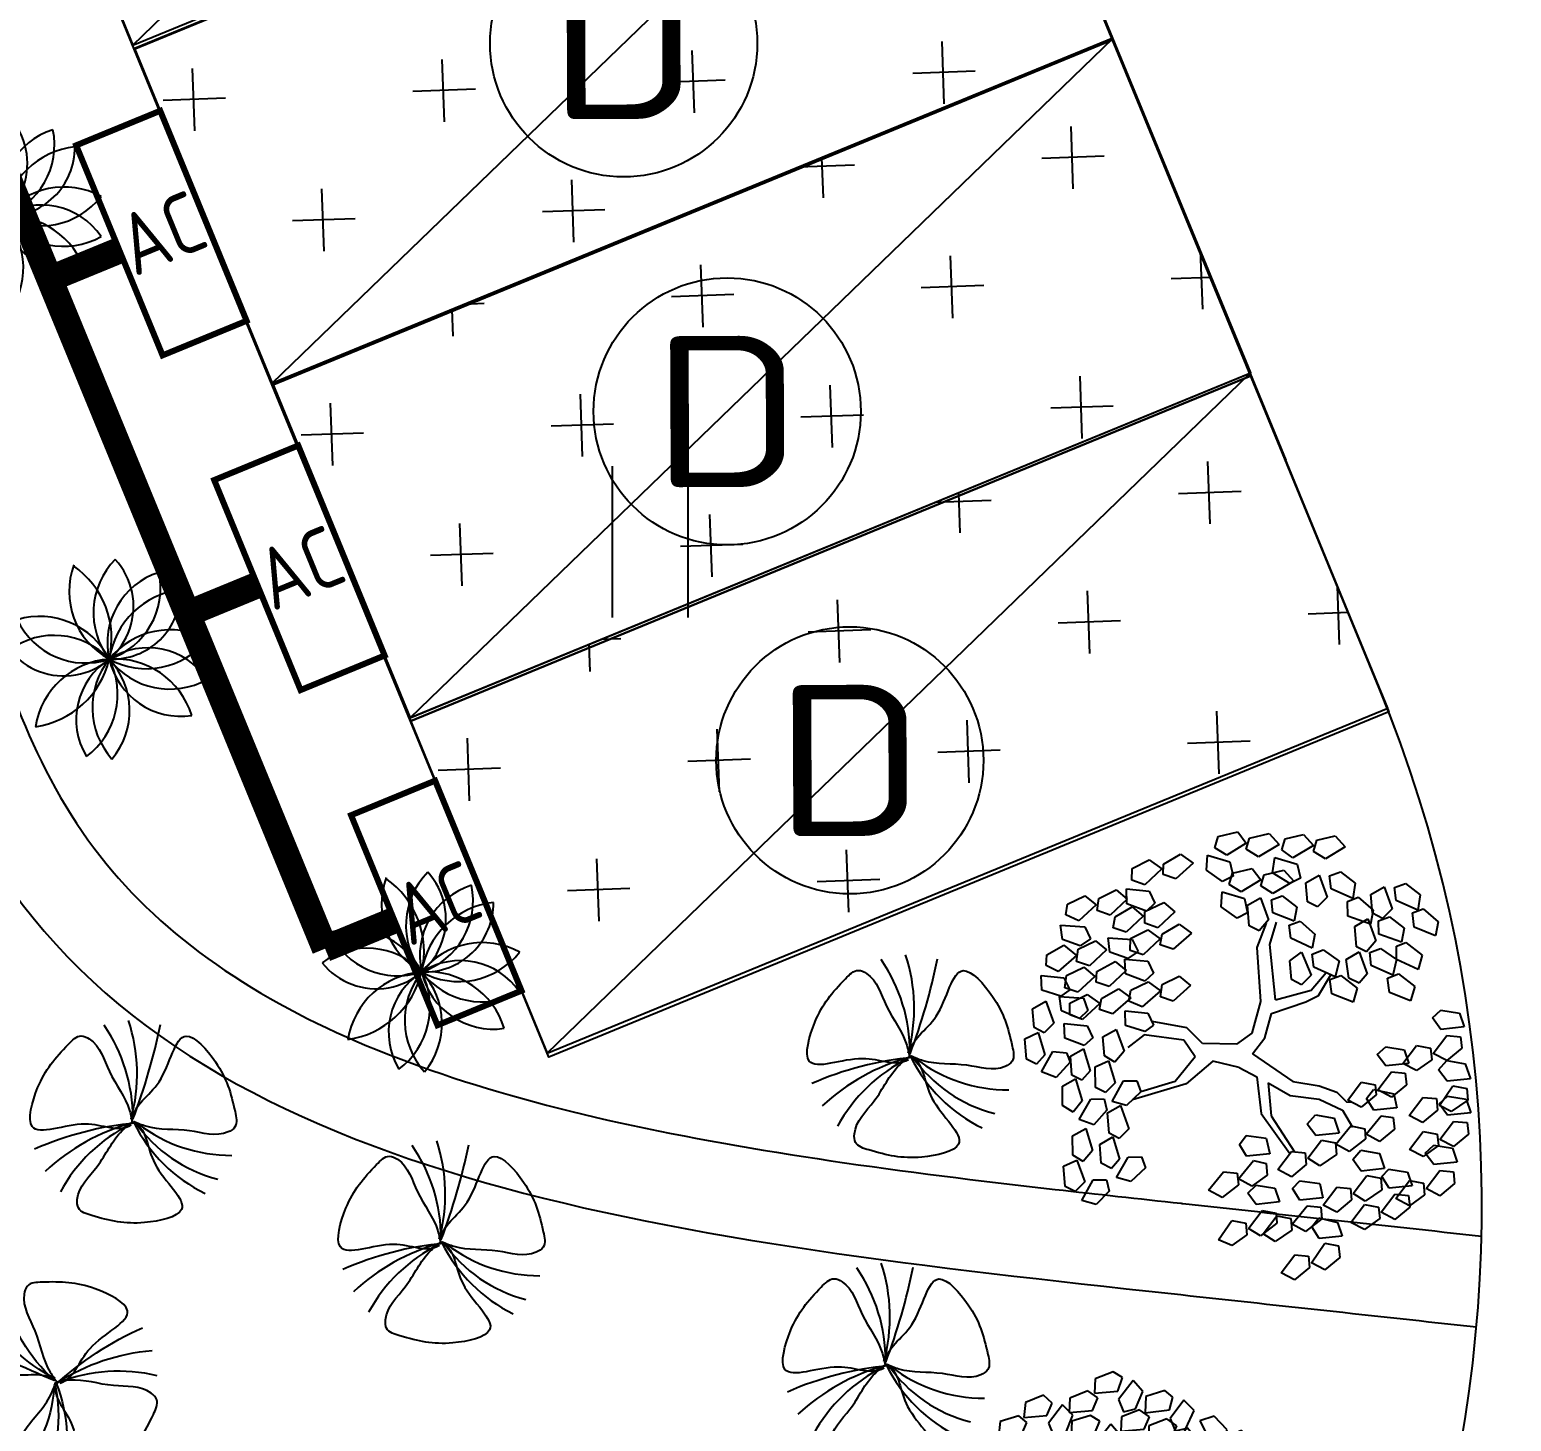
# Model space of a CAD drawing. Extents: x -809667 to 586099, y 3084146 to 3634412.
# Drawn here: x 381312.19 to 381321.98, y 3087196.3 to 3087205.5 of the extents above; entities that cross this region are included whole.
import ezdxf
from ezdxf.enums import TextEntityAlignment as Align

# ---------------------------------------------------------------- set-up
doc = ezdxf.new("R2010")
doc.units = 0
doc.header["$LTSCALE"] = 0.5
doc.header["$PDSIZE"] = 0.2
doc.layers.get('0').update_dxf_attribs({"linetype": 'CONTINUOUS'})
for name, color, linetype in [('EQUIP-箱柜', 3, 'CONTINUOUS'), ('WIRE-动力', 2, 'CONTINUOUS'), ('乔木', 84, 'CONTINUOUS'), ('文字', 7, 'CONTINUOUS'), ('树', 3, 'CONTINUOUS')]:
    doc.layers.add(name, color=color, linetype=linetype)
doc.styles.add('_TEL_ATTDEF', font='GBENOR', dxfattribs={"width": 0.8, "height": 3, "bigfont": 'GBCBIG'})
doc.styles.add('_TEL_DIM', font='SIMPLEX', dxfattribs={"width": 0.8, "height": 3.5, "bigfont": 'HZTXT'})
doc.styles.add('zx', font='GBENOR', dxfattribs={"width": 1.2, "bigfont": 'GBCBIG'})

# ---------------------------------------------------------------- blocks, each defined once
blk = doc.blocks.new('gc121')
at = {"color": 0}
for p, q in [((-0.5, -1), (-0.5, 1)), ((0.5, -1), (0.5, 1))]:
    blk.add_line(p, q, dxfattribs=at)
blk = doc.blocks.new('幌伞枫')
at = {"layer": '乔木', "color": 0}
for p, q in [((-530.7, 995.3), (-449.9, 1054)), ((-449.9, 1054), (-383.9, 1024.6)), ((-9.5, 965.9), (27.2, 1054)), ((27.2, 1054), (100.6, 1061.3)), ((100.6, 1061.3), (85.9, 943.9)), ((-677.5, 936.5), (-604.1, 995.3)), ((-604.1, 995.3), (-530.7, 965.9)), ((-523.3, 936.5), (-530.7, 995.3)), ((-383.9, 1024.6), (-449.9, 929.2)), ((122.6, 965.9), (144.7, 1032)), ((144.7, 1032), (203.4, 1024.6)), ((203.4, 1024.6), (247.4, 936.5)), ((247.4, 936.5), (284.1, 1024.6)), ((284.1, 1024.6), (364.9, 1032)), ((364.9, 1032), (350.2, 914.5)), ((379.5, 936.5), (408.9, 1002.6)), ((408.9, 1002.6), (467.6, 995.3)), ((423.6, 899.8), (460.3, 987.9)), ((460.3, 987.9), (533.7, 995.3)), ((467.6, 995.3), (504.3, 899.8)), ((533.7, 995.3), (519, 877.8)), ((-670.1, 877.8), (-677.5, 936.5)), ((-530.7, 965.9), (-604.1, 870.5)), ((-449.9, 929.2), (-523.3, 936.5)), ((-383.9, 870.5), (-303.1, 936.5)), ((-303.1, 936.5), (-237, 899.8)), ((19.9, 914.5), (-9.5, 965.9)), ((85.9, 943.9), (19.9, 914.5)), ((196, 877.8), (122.6, 965.9)), ((247.4, 936.5), (196, 877.8)), ((284.1, 885.2), (247.4, 936.5)), ((350.2, 914.5), (284.1, 885.2)), ((460.3, 848.5), (379.5, 936.5)), ((555.7, 899.8), (577.7, 965.9)), ((577.7, 965.9), (636.5, 958.6)), ((636.5, 958.6), (680.5, 870.5)), ((-684.8, 826.4), (-567.4, 841.1)), ((-604.1, 870.5), (-670.1, 877.8)), ((-567.4, 841.1), (-530.7, 782.4)), ((-530.7, 819.1), (-457.3, 877.8)), ((-457.3, 877.8), (-391.2, 848.5)), ((-391.2, 848.5), (-457.3, 745.7)), ((-376.5, 819.1), (-383.9, 870.5)), ((-237, 899.8), (-310.4, 804.4)), ((-237, 797.1), (-156.3, 863.1)), ((-156.3, 863.1), (-90.2, 826.4)), ((137.3, 804.4), (166.7, 870.5)), ((166.7, 870.5), (225.4, 863.1)), ((225.4, 863.1), (262.1, 775.1)), ((401.6, 775.1), (423.6, 841.1)), ((453, 848.5), (423.6, 899.8)), ((423.6, 841.1), (482.3, 833.8)), ((519, 877.8), (453, 848.5)), ((504.3, 899.8), (460.3, 848.5)), ((482.3, 833.8), (526.4, 745.7)), ((629.1, 811.8), (555.7, 899.8)), ((680.5, 870.5), (629.1, 811.8)), ((651.1, 775.1), (687.8, 863.1)), ((687.8, 863.1), (761.3, 870.5)), ((761.3, 870.5), (746.6, 753)), ((783.3, 775.1), (805.3, 841.1)), ((805.3, 841.1), (864, 833.8)), ((864, 833.8), (908.1, 745.7)), ((-662.8, 753), (-684.8, 826.4)), ((-567.4, 738.4), (-662.8, 753)), ((-530.7, 782.4), (-567.4, 738.4)), ((-523.3, 760.4), (-530.7, 819.1)), ((-457.3, 745.7), (-523.3, 760.4)), ((-383.9, 738.4), (-310.4, 804.4)), ((-310.4, 804.4), (-376.5, 819.1)), ((-310.4, 804.4), (-237, 767.7)), ((-237, 767.7), (-310.4, 672.3)), ((-229.7, 738.4), (-237, 797.1)), ((-90.2, 826.4), (-156.3, 731)), ((210.7, 716.3), (137.3, 804.4)), ((262.1, 775.1), (210.7, 716.3)), ((475, 687), (401.6, 775.1)), ((570.4, 738.4), (599.8, 804.4)), ((599.8, 804.4), (658.5, 797.1)), ((680.5, 723.7), (651.1, 775.1)), ((658.5, 797.1), (695.2, 709)), ((746.6, 753), (680.5, 723.7)), ((856.7, 687), (783.3, 775.1)), ((-993.1, 642.9), (-927, 679.6)), ((-927, 679.6), (-890.3, 569.5)), ((-809.6, 628.2), (-736.2, 687)), ((-736.2, 687), (-662.8, 657.6)), ((-662.8, 687), (-582, 745.7)), ((-655.4, 628.2), (-662.8, 687)), ((-582, 745.7), (-516, 716.3)), ((-516, 716.3), (-582, 613.6)), ((-545.3, 709), (-427.9, 723.7)), ((-523.3, 635.6), (-545.3, 709)), ((-427.9, 723.7), (-383.9, 665)), ((-376.5, 679.6), (-383.9, 738.4)), ((-310.4, 672.3), (-376.5, 679.6)), ((-156.3, 731), (-229.7, 738.4)), ((108, 650.3), (144.7, 738.4)), ((144.7, 738.4), (218.1, 745.7)), ((218.1, 745.7), (203.4, 628.2)), ((240.1, 650.3), (262.1, 716.3)), ((262.1, 716.3), (320.8, 709)), ((320.8, 709), (364.9, 620.9)), ((526.4, 745.7), (475, 687)), ((643.8, 650.3), (570.4, 738.4)), ((695.2, 709), (643.8, 650.3)), ((798, 613.6), (827.3, 679.6)), ((827.3, 679.6), (886, 672.3)), ((908.1, 745.7), (856.7, 687)), ((-993.1, 547.5), (-993.1, 642.9)), ((-802.3, 569.5), (-809.6, 628.2)), ((-662.8, 657.6), (-736.2, 562.2)), ((-582, 613.6), (-655.4, 628.2)), ((-420.6, 620.9), (-523.3, 635.6)), ((-383.9, 665), (-420.6, 620.9)), ((-391.2, 628.2), (-273.7, 642.9)), ((-369.2, 554.8), (-391.2, 628.2)), ((-273.7, 642.9), (-237, 591.5)), ((137.3, 598.9), (108, 650.3)), ((203.4, 628.2), (137.3, 598.9)), ((313.5, 562.2), (240.1, 650.3)), ((306.1, 540.2), (350.2, 635.6)), ((364.9, 620.9), (313.5, 562.2)), ((350.2, 635.6), (423.6, 635.6)), ((423.6, 635.6), (408.9, 518.1)), ((445.6, 547.5), (467.6, 606.2)), ((467.6, 606.2), (526.4, 598.9)), ((717.2, 525.5), (753.9, 613.6)), ((753.9, 613.6), (827.3, 620.9)), ((871.4, 525.5), (798, 613.6)), ((827.3, 620.9), (812.6, 503.5)), ((886, 672.3), (922.7, 584.2)), ((-941.7, 518.1), (-993.1, 547.5)), ((-890.3, 569.5), (-941.7, 518.1)), ((-816.9, 518.1), (-699.5, 532.8)), ((-736.2, 562.2), (-802.3, 569.5)), ((-699.5, 532.8), (-662.8, 474.1)), ((-273.7, 547.5), (-369.2, 554.8)), ((-295.8, 510.8), (-215, 576.9)), ((-237, 591.5), (-273.7, 547.5)), ((-215, 576.9), (-149, 540.2)), ((-149, 540.2), (-215, 444.7)), ((254.8, 488.8), (284.1, 554.8)), ((284.1, 554.8), (335.5, 547.5)), ((342.8, 496.1), (306.1, 540.2)), ((335.5, 547.5), (379.5, 459.4)), ((519, 452.1), (445.6, 547.5)), ((526.4, 598.9), (570.4, 510.8)), ((849.3, 525.5), (871.4, 591.5)), ((871.4, 591.5), (930.1, 584.2)), ((922.7, 584.2), (871.4, 525.5)), ((930.1, 584.2), (974.1, 496.1)), ((-1037.1, 488.8), (-971.1, 525.5)), ((-1037.1, 393.4), (-1037.1, 488.8)), ((-971.1, 525.5), (-934.4, 408)), ((-794.9, 444.7), (-816.9, 518.1)), ((-662.8, 474.1), (-699.5, 430.1)), ((-442.6, 452.1), (-369.2, 518.1)), ((-435.2, 393.4), (-442.6, 452.1)), ((-369.2, 518.1), (-295.8, 481.4)), ((-295.8, 481.4), (-369.2, 386)), ((-221.9, 376.9), (-310.5, 462.2)), ((-288.4, 452.1), (-295.8, 510.8)), ((-215, 444.7), (-288.4, 452.1)), ((328.2, 400.7), (254.8, 488.8)), ((379.5, 459.4), (328.2, 400.7)), ((408.9, 518.1), (342.8, 496.1)), ((460.3, 386), (489.7, 452.1)), ((489.7, 452.1), (541, 444.7)), ((570.4, 510.8), (519, 452.1)), ((592.4, 408), (629.1, 496.1)), ((629.1, 496.1), (709.9, 503.5)), ((709.9, 503.5), (695.2, 386)), ((746.6, 481.4), (717.2, 525.5)), ((724.5, 408), (753.9, 474.1)), ((812.6, 503.5), (746.6, 481.4)), ((753.9, 474.1), (812.6, 466.8)), ((812.6, 466.8), (849.3, 371.3)), ((922.7, 437.4), (849.3, 525.5)), ((974.1, 496.1), (922.7, 437.4)), ((-985.8, 364), (-1037.1, 393.4)), ((-934.4, 408), (-985.8, 364)), ((-956.4, 320), (-897.7, 422.7)), ((-897.7, 422.7), (-824.3, 422.7)), ((-883, 349.3), (-816.9, 386)), ((-824.3, 422.7), (-809.6, 364)), ((-816.9, 386), (-780.2, 268.6)), ((-699.5, 430.1), (-794.9, 444.7)), ((-611.4, 371.3), (-530.7, 430.1)), ((-464.6, 400.7), (-538, 305.3)), ((-530.7, 430.1), (-464.6, 400.7)), ((-369.2, 386), (-435.2, 393.4)), ((-256.9, 345.9), (-327.2, 440.6)), ((-206.4, 307), (-221.9, 376.9)), ((276.8, 356.7), (335.5, 393.4)), ((335.5, 393.4), (344, 418.8)), ((372.2, 364), (467.6, 393.4)), ((533.7, 290.6), (460.3, 386)), ((541, 444.7), (585.1, 349.3)), ((629.1, 356.7), (592.4, 408)), ((695.2, 386), (629.1, 356.7)), ((798, 320), (724.5, 408)), ((864, 364), (893.4, 430.1)), ((893.4, 430.1), (952.1, 422.7)), ((952.1, 422.7), (988.8, 334.6)), ((-1081.2, 320), (-1015.1, 356.7)), ((-1081.2, 217.2), (-1081.2, 320)), ((-1015.1, 356.7), (-978.4, 239.2)), ((-883, 290.6), (-956.4, 320)), ((-809.6, 364), (-883, 290.6)), ((-883, 246.5), (-883, 349.3)), ((-758.2, 312.6), (-684.8, 371.3)), ((-750.9, 253.9), (-758.2, 312.6)), ((-684.8, 371.3), (-618.7, 342)), ((-618.7, 342), (-684.8, 246.5)), ((-604.1, 312.6), (-611.4, 371.3)), ((-538, 305.3), (-604.1, 312.6)), ((-457.3, 342), (-332.5, 364)), ((-427.9, 275.9), (-457.3, 342)), ((-332.5, 364), (-295.8, 305.3)), ((-295.8, 305.3), (-332.5, 261.2)), ((-251.7, 158.5), (-256.9, 345.9)), ((-188.4, 124.2), (-206.4, 307)), ((225.4, 275.9), (276.8, 356.7)), ((291.5, 261.2), (372.2, 364)), ((364.9, 224.5), (401.6, 312.6)), ((401.6, 312.6), (482.3, 320)), ((482.3, 320), (467.6, 202.5)), ((585.1, 349.3), (533.7, 290.6)), ((746.6, 246.5), (768.6, 312.6)), ((768.6, 312.6), (827.3, 305.3)), ((849.3, 371.3), (798, 320)), ((827.3, 305.3), (871.4, 217.2)), ((937.4, 275.9), (864, 364)), ((988.8, 334.6), (937.4, 275.9)), ((-978.4, 239.2), (-1029.8, 187.8)), ((-831.6, 217.2), (-883, 246.5)), ((-780.2, 268.6), (-831.6, 217.2)), ((-684.8, 246.5), (-750.9, 253.9)), ((-530.7, 195.2), (-633.4, 253.9)), ((-332.5, 261.2), (-427.9, 275.9)), ((174, 151.1), (225.4, 275.9)), ((240.1, 121.8), (291.5, 261.2)), ((497, 224.5), (526.4, 290.6)), ((526.4, 290.6), (585.1, 283.3)), ((585.1, 283.3), (621.8, 187.8)), ((820, 158.5), (746.6, 246.5)), ((-1125.2, 165.8), (-1059.2, 195.2)), ((-1125.2, 63), (-1125.2, 165.8)), ((-1029.8, 187.8), (-1081.2, 217.2)), ((-1059.2, 195.2), (-1022.5, 85.1)), ((-927, 195.2), (-861, 224.5)), ((-927, 92.4), (-927, 195.2)), ((-861, 224.5), (-824.3, 114.4)), ((-772.9, 202.5), (-655.4, 217.2)), ((-750.9, 129.1), (-772.9, 202.5)), ((-655.4, 217.2), (-611.4, 158.5)), ((-611.4, 158.5), (-648.1, 114.4)), ((-530.7, 129.1), (-640.8, 202.5)), ((-251.7, 158.5), (-530.7, 195.2)), ((-9.5, -17.7), (174, 151.1)), ((401.6, 173.1), (364.9, 224.5)), ((467.6, 202.5), (401.6, 173.1)), ((570.4, 136.4), (497, 224.5)), ((621.8, 187.8), (570.4, 136.4)), ((673.2, 70.4), (709.9, 165.8)), ((709.9, 165.8), (783.3, 165.8)), ((783.3, 165.8), (768.6, 48.4)), ((871.4, 217.2), (820, 158.5)), ((878.7, 121.8), (922.7, 209.8)), ((922.7, 209.8), (996.1, 217.2)), ((996.1, 217.2), (981.5, 99.7)), ((1010.8, 121.8), (1040.2, 187.8)), ((1040.2, 187.8), (1098.9, 180.5)), ((1098.9, 180.5), (1143, 92.4)), ((-1022.5, 85.1), (-1073.9, 33.7)), ((-1044.5, -10.4), (-985.8, 92.4)), ((-985.8, 92.4), (-912.4, 92.4)), ((-875.7, 63), (-927, 92.4)), ((-912.4, 92.4), (-897.7, 33.7)), ((-824.3, 114.4), (-875.7, 63)), ((-846.3, 19), (-787.6, 121.8)), ((-787.6, 121.8), (-714.2, 121.8)), ((-648.1, 114.4), (-750.9, 129.1)), ((-714.2, 121.8), (-699.5, 63)), ((-259.1, 85.1), (-530.7, 129.1)), ((-112.3, 4.3), (-259.1, 85.1)), ((-75.6, 63), (-188.4, 124.2)), ((152, 26.3), (240.1, 121.8)), ((318.1, 4.2), (524.2, 78.5)), ((519, 63), (541, 129.1)), ((541, 129.1), (599.8, 121.8)), ((599.8, 121.8), (643.8, 33.7)), ((805.3, 77.7), (827.3, 143.8)), ((878.7, -17.7), (805.3, 77.7)), ((827.3, 143.8), (886, 136.4)), ((915.4, 77.7), (878.7, 121.8)), ((886, 136.4), (930.1, 41)), ((981.5, 99.7), (915.4, 77.7)), ((1091.6, 33.7), (1010.8, 121.8)), ((1143, 92.4), (1091.6, 33.7)), ((-1073.9, 33.7), (-1125.2, 63)), ((-897.7, 33.7), (-971.1, -32.4)), ((-772.9, -3), (-846.3, 19)), ((-699.5, 63), (-772.9, -3)), ((-75.6, -83.8), (-112.3, 4.3)), ((-9.5, -17.7), (-75.6, 63)), ((152, 26.3), (318.1, 4.2)), ((294.8, -42.4), (527, 53.4)), ((592.4, -25), (519, 63)), ((643.8, 33.7), (592.4, -25)), ((702.5, 26.3), (673.2, 70.4)), ((768.6, 48.4), (702.5, 26.3)), ((930.1, 41), (878.7, -17.7)), ((1032.8, -39.7), (1054.9, 26.3)), ((1054.9, 26.3), (1113.6, 19)), ((1113.6, 19), (1157.6, -69.1)), ((-971.1, -32.4), (-1044.5, -10.4)), ((-9.5, -17.7), (-9.5, -17.7)), ((-9.5, -17.7), (-9.5, -17.7)), ((-9.5, -17.7), (-9.5, -17.7)), ((-9.5, -17.7), (-9.5, -17.7)), ((-9.5, -17.7), (-9.5, -17.7)), ((-9.5, -17.7), (-9.5, -17.7)), ((-9.5, -17.7), (-9.5, -17.7)), ((-9.5, -17.7), (-9.5, -17.7)), ((-9.5, -17.7), (-9.5, -17.7)), ((-9.5, -17.7), (-9.5, -17.7)), ((-9.5, -17.7), (-9.5, -17.7)), ((-9.5, -17.7), (-9.5, -17.7)), ((-9.5, -17.7), (-9.5, -17.7)), ((-9.5, -17.7), (-9.5, -17.7)), ((-9.5, -17.7), (-9.5, -17.7)), ((-9.5, -17.7), (-9.5, -17.7)), ((-9.5, -17.7), (-9.5, -17.7)), ((-9.5, -17.7), (-9.5, -17.7)), ((-9.5, -17.7), (-9.5, -17.7)), ((-9.5, -17.7), (-9.5, -17.7)), ((-9.5, -17.7), (-9.5, -17.7)), ((-9.5, -17.7), (-9.5, -17.7)), ((-9.5, -17.7), (-9.5, -17.7)), ((-9.5, -17.7), (-9.5, -17.7)), ((-9.5, -17.7), (-9.5, -17.7)), ((-9.5, -17.7), (-9.5, -17.7)), ((-9.5, -17.7), (-9.5, -17.7)), ((-9.5, -17.7), (-9.5, -17.7)), ((-9.5, -17.7), (-9.5, -17.7)), ((-9.5, -17.7), (-9.5, -17.7)), ((-9.5, -17.7), (-9.5, -17.7)), ((-9.5, -17.7), (-9.5, -17.7)), ((-9.5, -17.7), (-9.5, -17.7)), ((-9.5, -17.7), (-9.5, -17.7)), ((-9.5, -17.7), (-9.5, -17.7)), ((-9.5, -17.7), (-9.5, -17.7)), ((-9.5, -17.7), (-9.5, -17.7)), ((-9.5, -17.7), (-9.5, -17.7)), ((-9.5, -17.7), (-9.5, -17.7)), ((-9.5, -17.7), (-9.5, -17.7)), ((41.9, -98.5), (109.5, -21.8)), ((109.5, -21.8), (294.8, -42.4)), ((386.9, -142.5), (423.6, -47.1)), ((423.6, -47.1), (504.3, -47.1)), ((504.3, -47.1), (489.7, -164.5)), ((643.8, -149.8), (680.5, -61.7)), ((680.5, -61.7), (753.9, -54.4)), ((753.9, -54.4), (739.2, -171.9)), ((820, -83.8), (849.3, -17.7)), ((849.3, -17.7), (908.1, -25)), ((908.1, -25), (944.8, -120.5)), ((1106.3, -127.8), (1032.8, -39.7)), ((1157.6, -69.1), (1106.3, -127.8)), ((-1081.2, -142.5), (-1022.5, -91.1)), ((-1051.8, -237.9), (-1081.2, -142.5)), ((-1022.5, -91.1), (-963.7, -193.9)), ((-75.6, -83.8), (-119.6, -252.6)), ((41.9, -98.5), (-19.6, -221.3)), ((423.6, -186.5), (386.9, -142.5)), ((519, -135.2), (548.4, -76.4)), ((592.4, -230.6), (519, -135.2)), ((548.4, -76.4), (607.1, -83.8)), ((607.1, -83.8), (643.8, -171.9)), ((673.2, -201.2), (643.8, -149.8)), ((775.9, -149.8), (805.3, -83.8)), ((849.3, -237.9), (775.9, -149.8)), ((805.3, -83.8), (856.7, -91.1)), ((893.4, -171.9), (820, -83.8)), ((856.7, -91.1), (900.7, -186.5)), ((944.8, -120.5), (893.4, -171.9)), ((-963.7, -193.9), (-1000.4, -252.6)), ((-736.2, -230.6), (-677.5, -179.2)), ((-677.5, -179.2), (-618.7, -289.3)), ((-19.6, -221.3), (61.7, -380.2)), ((489.7, -164.5), (423.6, -186.5)), ((643.8, -171.9), (592.4, -230.6)), ((739.2, -171.9), (673.2, -201.2)), ((900.7, -186.5), (849.3, -237.9)), ((-1088.5, -304), (-1029.8, -252.6)), ((-1000.4, -252.6), (-1051.8, -237.9)), ((-1029.8, -252.6), (-971.1, -355.4)), ((-861, -282), (-802.3, -237.9)), ((-839, -384.7), (-861, -282)), ((-802.3, -237.9), (-743.5, -340.7)), ((-706.8, -326), (-736.2, -230.6)), ((-618.7, -289.3), (-655.4, -348)), ((-479.3, -289.3), (-420.6, -245.3)), ((-457.3, -384.7), (-479.3, -289.3)), ((-420.6, -245.3), (-361.8, -348)), ((-119.6, -252.6), (-215, -311.3)), ((541, -296.6), (563.1, -230.6)), ((614.4, -392.1), (541, -296.6)), ((563.1, -230.6), (621.8, -237.9)), ((621.8, -237.9), (665.8, -333.3)), ((790.6, -311.3), (820, -245.3)), ((820, -245.3), (878.7, -252.6)), ((878.7, -252.6), (915.4, -340.7)), ((-1066.5, -399.4), (-1088.5, -304)), ((-971.1, -355.4), (-1007.8, -414.1)), ((-971.1, -450.8), (-934.4, -340.7)), ((-934.4, -340.7), (-868.3, -326)), ((-868.3, -326), (-839, -377.4)), ((-743.5, -340.7), (-780.2, -399.4)), ((-743.5, -392.1), (-684.8, -340.7)), ((-655.4, -348), (-706.8, -326)), ((-684.8, -340.7), (-626.1, -443.5)), ((-361.8, -348), (-398.5, -406.7)), ((-215, -311.3), (-285.1, -477)), ((-156.3, -340.7), (-229.7, -531.5)), ((-60.9, -304), (-156.3, -340.7)), ((-60.9, -304), (38.4, -430.7)), ((665.8, -333.3), (614.4, -392.1)), ((871.4, -399.4), (790.6, -311.3)), ((915.4, -340.7), (871.4, -399.4)), ((-1007.8, -414.1), (-1066.5, -399.4)), ((-897.7, -465.5), (-971.1, -450.8)), ((-839, -377.4), (-897.7, -465.5)), ((-875.7, -443.5), (-816.9, -399.4)), ((-846.3, -538.9), (-875.7, -443.5)), ((-780.2, -399.4), (-839, -384.7)), ((-816.9, -399.4), (-758.2, -502.2)), ((-721.5, -487.5), (-743.5, -392.1)), ((-626.1, -443.5), (-662.8, -502.2)), ((-626.1, -538.9), (-589.4, -428.8)), ((-589.4, -428.8), (-523.3, -414.1)), ((-523.3, -414.1), (-494, -465.5)), ((-486.6, -450.8), (-427.9, -399.4)), ((-464.6, -546.2), (-486.6, -450.8)), ((-398.5, -406.7), (-457.3, -384.7)), ((-427.9, -399.4), (-369.2, -509.5)), ((38.4, -430.7), (49.2, -612.3)), ((61.7, -380.2), (79.4, -664.1)), ((-978.4, -502.2), (-919.7, -458.1)), ((-956.4, -597.6), (-978.4, -502.2)), ((-919.7, -458.1), (-861, -560.9)), ((-758.2, -502.2), (-794.9, -560.9)), ((-750.9, -597.6), (-714.2, -480.2)), ((-662.8, -502.2), (-721.5, -487.5)), ((-714.2, -480.2), (-648.1, -465.5)), ((-626.1, -524.2), (-677.5, -604.9)), ((-648.1, -465.5), (-626.1, -524.2)), ((-494, -465.5), (-552.7, -553.6)), ((-369.2, -509.5), (-413.2, -568.2)), ((-369.2, -597.6), (-332.5, -487.5)), ((-332.5, -487.5), (-266.4, -472.8)), ((-244.4, -524.2), (-295.8, -612.3)), ((-266.4, -472.8), (-244.4, -524.2)), ((-897.7, -619.6), (-956.4, -597.6)), ((-861, -560.9), (-897.7, -619.6)), ((-794.9, -560.9), (-846.3, -538.9)), ((-677.5, -604.9), (-750.9, -597.6)), ((-552.7, -553.6), (-626.1, -538.9)), ((-626.1, -590.3), (-567.4, -546.2)), ((-596.7, -693), (-626.1, -590.3)), ((-567.4, -546.2), (-508.6, -649)), ((-486.6, -604.9), (-427.9, -553.6)), ((-413.2, -568.2), (-464.6, -546.2)), ((-427.9, -553.6), (-369.2, -663.7)), ((-295.8, -612.3), (-369.2, -597.6)), ((-229.7, -531.5), (-185.7, -627)), ((-985.8, -663.7), (-927, -619.6)), ((-963.7, -759.1), (-985.8, -663.7)), ((-927, -619.6), (-868.3, -722.4)), ((-750.9, -663.7), (-692.2, -619.6)), ((-728.9, -759.1), (-750.9, -663.7)), ((-692.2, -619.6), (-633.4, -722.4)), ((-508.6, -649), (-545.3, -707.7)), ((-457.3, -700.4), (-486.6, -604.9)), ((-369.2, -663.7), (-405.9, -722.4)), ((-288.4, -663.7), (-171, -649)), ((-266.4, -737.1), (-288.4, -663.7)), ((-171, -649), (-126.9, -707.7)), ((-24.2, -685.7), (-9.5, -619.6)), ((-9.5, -619.6), (49.2, -612.3)), ((49.2, -612.3), (100.6, -700.4)), ((-868.3, -722.4), (-912.4, -781.1)), ((-868.3, -817.8), (-831.6, -700.4)), ((-831.6, -700.4), (-765.6, -685.7)), ((-743.5, -744.4), (-794.9, -825.2)), ((-765.6, -685.7), (-743.5, -744.4)), ((-633.4, -722.4), (-670.1, -781.1)), ((-633.4, -751.7), (-574.7, -707.7)), ((-611.4, -847.2), (-633.4, -751.7)), ((-545.3, -707.7), (-596.7, -693)), ((-574.7, -707.7), (-516, -810.5)), ((-494, -766.4), (-435.2, -715)), ((-405.9, -722.4), (-457.3, -700.4)), ((-435.2, -715), (-376.5, -817.8)), ((-171, -751.7), (-266.4, -737.1)), ((-126.9, -707.7), (-171, -751.7)), ((-141.6, -737.1), (-24.2, -729.7)), ((-126.9, -810.5), (-141.6, -737.1)), ((63.9, -766.4), (-24.2, -685.7)), ((-24.2, -729.7), (12.5, -788.5)), ((100.6, -700.4), (63.9, -766.4)), ((93.3, -729.7), (218.1, -715)), ((115.3, -803.1), (93.3, -729.7)), ((218.1, -715), (254.8, -773.8)), ((357.5, -751.7), (372.2, -685.7)), ((445.6, -832.5), (357.5, -751.7)), ((372.2, -685.7), (430.9, -678.3)), ((430.9, -678.3), (482.3, -766.4)), ((-912.4, -781.1), (-963.7, -759.1)), ((-794.9, -825.2), (-868.3, -817.8)), ((-765.6, -825.2), (-699.5, -773.8)), ((-736.2, -920.6), (-765.6, -825.2)), ((-670.1, -781.1), (-728.9, -759.1)), ((-699.5, -773.8), (-640.8, -883.9)), ((-516, -810.5), (-552.7, -869.2)), ((-516, -905.9), (-479.3, -788.5)), ((-471.9, -861.9), (-494, -766.4)), ((-479.3, -788.5), (-413.2, -781.1)), ((-413.2, -781.1), (-383.9, -832.5)), ((-376.5, -817.8), (-413.2, -876.5)), ((-376.5, -913.2), (-339.8, -803.1)), ((-339.8, -803.1), (-273.7, -788.5)), ((-273.7, -788.5), (-244.4, -839.8)), ((-24.2, -832.5), (-126.9, -810.5)), ((12.5, -788.5), (-24.2, -832.5)), ((27.2, -869.2), (41.9, -803.1)), ((41.9, -803.1), (100.6, -803.1)), ((100.6, -803.1), (159.3, -883.9)), ((218.1, -817.8), (115.3, -803.1)), ((254.8, -773.8), (218.1, -817.8)), ((240.1, -803.1), (357.5, -795.8)), ((262.1, -876.5), (240.1, -803.1)), ((357.5, -795.8), (394.2, -847.2)), ((482.3, -766.4), (445.6, -832.5)), ((-640.8, -883.9), (-684.8, -935.3)), ((-640.8, -972), (-604.1, -861.9)), ((-552.7, -869.2), (-611.4, -847.2)), ((-604.1, -861.9), (-538, -847.2)), ((-516, -898.6), (-567.4, -986.6)), ((-538, -847.2), (-516, -898.6)), ((-413.2, -876.5), (-471.9, -861.9)), ((-383.9, -832.5), (-442.6, -913.2)), ((-244.4, -839.8), (-303.1, -927.9)), ((-229.7, -847.2), (-112.3, -839.8)), ((-207.7, -920.6), (-229.7, -847.2)), ((-112.3, -839.8), (-75.6, -891.2)), ((-75.6, -891.2), (-112.3, -935.3)), ((115.3, -949.9), (27.2, -869.2)), ((159.3, -883.9), (115.3, -949.9)), ((357.5, -891.2), (262.1, -876.5)), ((394.2, -847.2), (357.5, -891.2)), ((430.9, -949.9), (445.6, -883.9)), ((445.6, -883.9), (504.3, -883.9)), ((504.3, -883.9), (555.7, -964.6)), ((-684.8, -935.3), (-736.2, -920.6)), ((-567.4, -986.6), (-640.8, -972)), ((-442.6, -913.2), (-516, -905.9)), ((-508.6, -979.3), (-391.2, -964.6)), ((-391.2, -964.6), (-354.5, -1023.3)), ((-303.1, -927.9), (-376.5, -913.2)), ((-251.7, -1001.3), (-229.7, -935.3)), ((-229.7, -935.3), (-178.3, -927.9)), ((-112.3, -935.3), (-207.7, -920.6)), ((-178.3, -927.9), (-119.6, -1016)), ((-90.2, -920.6), (27.2, -913.2)), ((-68.2, -994), (-90.2, -920.6)), ((27.2, -913.2), (71.3, -972)), ((71.3, -972), (27.2, -1016)), ((166.7, -927.9), (284.1, -920.6)), ((188.7, -1001.3), (166.7, -927.9)), ((284.1, -920.6), (328.2, -979.3)), ((519, -1030.7), (430.9, -949.9)), ((555.7, -964.6), (519, -1030.7)), ((-486.6, -1052.7), (-508.6, -979.3)), ((-391.2, -1067.4), (-486.6, -1052.7)), ((-354.5, -1023.3), (-391.2, -1067.4)), ((-361.8, -1052.7), (-244.4, -1045.4)), ((-347.2, -1126.1), (-361.8, -1052.7)), ((-163.6, -1082.1), (-251.7, -1001.3)), ((-244.4, -1045.4), (-207.7, -1096.7)), ((-119.6, -1016), (-163.6, -1082.1)), ((27.2, -1016), (-68.2, -994)), ((284.1, -1023.3), (188.7, -1001.3)), ((328.2, -979.3), (284.1, -1023.3)), ((313.5, -1008.7), (430.9, -994)), ((328.2, -1082.1), (313.5, -1008.7)), ((430.9, -994), (467.6, -1052.7)), ((467.6, -1052.7), (430.9, -1096.7)), ((-244.4, -1140.8), (-347.2, -1126.1)), ((-207.7, -1096.7), (-244.4, -1140.8)), ((430.9, -1096.7), (328.2, -1082.1))]:
    blk.add_line(p, q, dxfattribs=at)
blk = doc.blocks.new('A$C46A015EA')
at = {"layer": '树', "color": 0, "linetype": 'Continuous'}
for centre, radius, start, end in [((1.328, 4.096), 1.969, 227.5644, 31.3305), ((0.798, 3.475), 1.995, 251.8163, 53.749), ((3.771, 4.188), 2.005, 153.4396, 313.5861), ((4.101, 3.626), 1.85, 126.1691, 303.0486), ((2.09, 4.411), 1.899, 199.3601, 10.491), ((4.644, 2.796), 2.077, 109.3184, 262.8778), ((0.796, 2.582), 1.783, 359.791, 92.4715), ((2.814, 4.682), 2.119, 188.6399, 263.6226), ((0.762, 1.899), 1.939, 297.0245, 103.8489), ((1.257, 1.36), 1.796, 310.7789, 134.4149), ((3.957, 1.204), 1.944, 51.9802, 218.2571), ((3.546, 0.815), 2.009, 38.8778, 198.6816), ((2.13, 0.326), 2.294, 10.2667, 147.1518)]:
    blk.add_arc(centre, radius, start, end, dxfattribs=at)
blk = doc.blocks.new('白玉兰')
at = {"color": 0}
for centre, radius, start, end in [((-1261, 1665), 2054, 309.3934, 347.1655), ((-713, 1844), 1941, 291.8214, 332.6346), ((-4729, -6984), 8429, 56.1879, 65.279), ((-478, 2077), 2115, 283.2993, 320.8528), ((-1148, -2037), 2310, 61.625, 95.1491), ((-559, -2135), 2214, 76.7033, 111.4018), ((4371, -556), 4392, 172.1708, 190.6677), ((2827, 107), 2821, 182.2544, 209.8868), ((2146, 475), 2185, 193.3063, 228.4107)]:
    blk.add_arc(centre, radius, start, end, dxfattribs=at)
for points in [[(-33, 16), (-233, 73), (-342, 562), (-1254, 922), (-425, 1375), (-33, 1392), (376, 1386), (477, 1091), (236, 716), (185, 277), (29, 67), (-7, 18)], [(8, 31), (155, 177), (635, 34), (1395, 653), (1385, -291), (1209, -641), (1004, -995), (697, -939), (487, -546), (129, -287), (22, -49), (-3, 7)], [(36, -22), (99, -220), (-250, -580), (-51, -1540), (-885, -1095), (-1114, -777), (-1334, -432), (-1142, -186), (-697, -181), (-301, 17), (-41, 2), (21, -1)]]:
    blk.add_open_spline(points, degree=3, knots=[0, 0, 0, 0, 621.989778, 1340.944545, 1869.007736, 2592.427455, 2798.699245, 2915.827596, 3435.261502, 4029.77129, 4212.300518, 4212.300518, 4212.300518, 4212.300518], dxfattribs=at)
blk = doc.blocks.new('123123')
at = {"layer": '文字'}
h = blk.add_hatch(dxfattribs=at)
h.set_pattern_fill('CROSS', color=8, scale=0.52003, angle=92.06327)
h.set_pattern_definition([(92.063, (382035.8335, 3087257.9061), (-0.854734, 0.79529), [0.41277, -1.23832]), (182.063, (382036.0324, 3087258.1198), (-0.79529, -0.854734), [0.41277, -1.23832])])
h.paths.add_polyline_path([(382029.9843, 3087257.6954), (382035.5357, 3087259.9743), (382034.624, 3087262.1857), (382029.0744, 3087259.9077)])
h = blk.add_hatch(dxfattribs=at)
h.set_pattern_fill('CROSS', color=8, scale=0.52003, angle=92.06327)
h.set_pattern_definition([(92.063, (382036.7547, 3087255.6717), (-0.854734, 0.79529), [0.41277, -1.23832]), (182.063, (382036.9535, 3087255.8854), (-0.79529, -0.854734), [0.41277, -1.23832])])
h.paths.add_polyline_path([(382030.9054, 3087255.461), (382036.4569, 3087257.7399), (382035.5452, 3087259.9513), (382029.9956, 3087257.6733)])
h = blk.add_hatch(dxfattribs=at)
h.set_pattern_fill('CROSS', color=8, scale=0.52003, angle=92.06327)
h.set_pattern_definition([(92.063, (382037.6663, 3087253.46065), (-0.854734, 0.79529), [0.41277, -1.23832]), (182.063, (382037.8651, 3087253.6743), (-0.79529, -0.854734), [0.41277, -1.23832])])
h.paths.add_polyline_path([(382031.817, 3087253.2499), (382037.3685, 3087255.5288), (382036.4568, 3087257.7403), (382030.9071, 3087255.4623)])
h = blk.add_hatch(dxfattribs=at)
h.set_pattern_fill('CROSS', color=8, scale=0.52003, angle=92.06327)
h.set_pattern_definition([(92.063, (382038.57015, 3087251.24645), (-0.854734, 0.79529), [0.41277, -1.23832]), (182.063, (382038.769, 3087251.4601), (-0.79529, -0.854734), [0.41277, -1.23832])])
h.paths.add_polyline_path([(382032.7209, 3087251.0357), (382038.2724, 3087253.3146), (382037.3606, 3087255.5261), (382031.811, 3087253.2481)])
at = {"layer": '文字', "color": 8}
blk.add_line((382038.2158, 3087253.4467), (382034.3951, 3087262.7369), dxfattribs=at)
at = {"layer": '文字', "color": 8, "flags": 128}
blk.add_lwpolyline([(382020.2657, 3087296.9544, 0.393528), (382016.4331, 3087298.3798), (381998.878, 3087291.0783, 0.428399), (381997.3176, 3087287.0247), (382017.9413, 3087243.4483, 0.467402), (382031.3067, 3087239.9743), (382035.1228, 3087242.6996, 0.348347), (382038.2158, 3087253.4467), (382020.5829, 3087296.3221)], format="xyb", dxfattribs=at)
blk.add_lwpolyline([(382037.6, 3087254.9536), (382031.7419, 3087269.1984)], dxfattribs=at)
at = {"layer": '文字', "color": 8}
for points in [[(382029.9843, 3087257.6954), (382035.5357, 3087259.9743), (382034.624, 3087262.1857), (382029.0744, 3087259.9077)], [(382030.9054, 3087255.461), (382036.4569, 3087257.7399), (382035.5452, 3087259.9513), (382029.9956, 3087257.6733)], [(382031.817, 3087253.2499), (382037.3685, 3087255.5288), (382036.4568, 3087257.7403), (382030.9071, 3087255.4623)], [(382032.7209, 3087251.0357), (382038.2724, 3087253.3146), (382037.3606, 3087255.5261), (382031.811, 3087253.2481)]]:
    blk.add_lwpolyline(points, close=True, dxfattribs=at)
at = {"layer": '文字', "color": 8, "flags": 128}
for points in [[(382035.5415, 3087259.9494), (382029.9925, 3087257.6673), (382029.0796, 3087259.8869), (382034.6287, 3087262.169)], [(382036.4544, 3087257.7297), (382030.9053, 3087255.4476), (382029.9925, 3087257.6673), (382035.5415, 3087259.9494)], [(382037.3672, 3087255.5101), (382031.8181, 3087253.228), (382030.9053, 3087255.4476), (382036.4544, 3087257.7297)], [(382038.28, 3087253.2905), (382032.731, 3087251.0084), (382031.8181, 3087253.228), (382037.3672, 3087255.5101)]]:
    blk.add_lwpolyline(points, close=True, dxfattribs=at)
at = {"layer": '文字', "color": 8}
for points in [[(382029.9843, 3087257.6954), (382034.625, 3087262.1861)], [(382030.9054, 3087255.461), (382035.5462, 3087259.9517)], [(382031.817, 3087253.2499), (382036.4577, 3087257.7407)], [(382032.7209, 3087251.0357), (382037.3616, 3087255.5265)]]:
    blk.add_lwpolyline(points, dxfattribs=at)
for centre in [(382033.2258, 3087257.7063), (382033.9096, 3087255.2749), (382034.7195, 3087252.9698)]:
    blk.add_circle(centre, 0.8823, dxfattribs=at)
blk.add_arc((382029.8922, 3087250.0236), 9, 305.53299, 22.3554, dxfattribs=at)
for points, knots in [([(382021.6478, 3087267.5182), (382021.6794, 3087267.218), (382021.7106, 3087266.9205), (382021.8147, 3087266.046), (382021.8983, 3087265.4868), (382022.115, 3087264.5927), (382022.2317, 3087264.2364), (382022.5269, 3087263.6031), (382022.7052, 3087263.3279), (382023.0524, 3087262.9585), (382023.1959, 3087262.8371), (382023.5367, 3087262.6006), (382023.7303, 3087262.4881), (382024.3505, 3087262.1628), (382024.8209, 3087261.9598), (382025.5726, 3087261.5778), (382025.8547, 3087261.4212), (382026.338, 3087261.0871), (382026.5449, 3087260.9166), (382026.9113, 3087260.5447), (382027.0737, 3087260.3439), (382027.6361, 3087259.5205), (382027.9035, 3087258.8248), (382028.3062, 3087257.389), (382028.4415, 3087256.6454), (382028.7097, 3087255.2064), (382028.8428, 3087254.5109), (382029.1338, 3087253.5346), (382029.2594, 3087253.2006), (382029.5781, 3087252.5732), (382029.7777, 3087252.2964), (382030.27, 3087251.8014), (382030.5596, 3087251.5858), (382031.5265, 3087251.034), (382032.3172, 3087250.7711), (382034.0893, 3087250.3797), (382035.0684, 3087250.2502), (382036.3511, 3087250.1043), (382036.6286, 3087250.074), (382036.9071, 3087250.0436), (382036.9112, 3087250.0431), (382036.9153, 3087250.0427), (382036.9194, 3087250.0423), (382037.5763, 3087249.9706), (382038.2332, 3087249.8989), (382038.8901, 3087249.8272)], [0, 0, 0, 0, 0.809904, 0.809904, 2.429711, 2.429711, 3.66837, 3.66837, 4.926642, 4.926642, 5.673722, 5.673722, 6.420801, 6.420801, 7.887995, 7.887995, 8.767827, 8.767827, 9.468061, 9.468061, 10.168296, 10.168296, 12.19742, 12.19742, 14.226544, 14.226544, 16.255668, 16.255668, 17.461197, 17.461197, 18.836307, 18.836307, 20.211417, 20.211417, 22.844117, 22.844117, 25.476818, 25.476818, 26.19649, 26.19649, 26.19649, 26.207121, 26.207121, 26.207121, 27.904975, 27.904975, 27.904975, 27.904975]), ([(382021.0511, 3087267.4555), (382021.2551, 3087265.513), (382021.6111, 3087262.1233), (382028.5109, 3087260.5581), (382027.0727, 3087250.5132), (382033.6693, 3087249.7934), (382036.842, 3087249.4471), (382036.842, 3087249.4471), (382036.842, 3087249.4471), (382036.842, 3087249.4471), (382037.5136, 3087249.3738), (382038.1853, 3087249.3006), (382038.8569, 3087249.2273)], [0, 0, 0, 0, 5.241042, 9.145642, 17.995634, 26.196498, 26.196498, 26.196498, 26.196498, 26.196498, 26.196498, 27.932578, 27.932578, 27.932578, 27.932578])]:
    blk.add_open_spline(points, degree=3, knots=knots, dxfattribs=at)
for name, p, xscale, yscale, zscale, rotation in [('A$C46A015EA', (382028.4919, 3087257.2462), 0.2560000000000001, 0.2560000000000001, 0.2560000000000001, 268.002463306846), ('A$C46A015EA', (382029.1927, 3087254.321), 0.2560000000000001, 0.2560000000000001, 0.2560000000000001, 268.002463306846), ('幌伞枫', (382037.4031, 3087251.0234), 0.001300000000000001, 0.001300000000000001, 0.001300000000000001, 283.1089006423777), ('A$C46A015EA', (382031.256, 3087252.2546), 0.2560000000000001, 0.2560000000000001, 0.2560000000000001, 268.002463306846), ('白玉兰', (382035.1126, 3087251.0117), 0.000488079804927111, 0.000488079804927111, 0.04880798235096967, 283.1089006423777), ('白玉兰', (382029.9806, 3087250.5789), 0.000488079804927111, 0.000488079804927111, 0.04880798235096967, 283.1089006423777), ('白玉兰', (382032.016, 3087249.784), 0.0004880798049271111, 0.0004880798049271111, 0.04880798235096967, 283.1089006423777), ('白玉兰', (382029.4842, 3087248.8639), -0.0004880798049271107, 0.0004880798049271107, 0.04880798235096967, 124.6526560546043), ('白玉兰', (382034.952, 3087248.9747), 0.0004880798049271111, 0.0004880798049271111, 0.04880798235096967, 283.1089006423777), ('幌伞枫', (382036.3588, 3087247.3396), -0.0013, 0.0013, 0.0013, 124.6526560546043)]:
    blk.add_blockref(name, p, dxfattribs=dict(at, xscale=xscale, yscale=yscale, zscale=zscale, rotation=rotation))
at = {"layer": '文字', "color": 8, "xscale": 0.5, "yscale": 0.5}
blk.add_blockref('gc121', (382033.4023, 3087254.4129, 0.7167), dxfattribs=at)
at = {"layer": '文字', "color": 8, "style": 'zx', "width": 1.697422}
for p, p2 in [((382032.7287, 3087257.2052), (382033.727, 3087257.2093)), ((382033.4126, 3087254.7737), (382034.4108, 3087254.7779)), ((382034.2224, 3087252.4686), (382035.2207, 3087252.4727))]:
    blk.add_text('D', height=0.9982, rotation=0.23661, dxfattribs=at).set_placement(p, p2, align=Align.FIT)
blk = doc.blocks.new('$equip$00002708')
for p, q in [((-0.75, 0.6), (-0.75, 0)), ((0.75, 0.6), (-0.75, 0.6)), ((0.75, 0), (0.75, 0.6)), ((-0.75, 0), (0.75, 0))]:
    blk.add_line(p, q)
at = {"const_width": 0.04}
blk.add_lwpolyline([(-0.75, 0.6), (-0.75, 0), (0.75, 0), (0.75, 0.6), (-0.75, 0.6), (-0.75, 0)], dxfattribs=at)
for p in [(0, 0.6), (-0.75, 0.3), (0.75, 0.3), (0, 0)]:
    blk.add_point(p)
at = {"color": 7, "style": '_TEL_DIM'}
blk.add_attdef('$TEXT$', text='', height=0.4, dxfattribs=at).set_placement((0, 0.3), align=Align.MIDDLE_CENTER)
at = {"color": 7, "style": '_TEL_DIM', "flags": 1}
for tag in ['REMARK', 'A']:
    blk.add_attdef(tag, text='', height=0.4, dxfattribs=at).set_placement((0, 0), align=Align.MIDDLE_CENTER)

msp = doc.modelspace()

# ---------------------------------------------------------------- linework, layer by layer
at = {"layer": 'WIRE-动力', "linetype": 'Continuous', "const_width": 0.175}
for points in [[(381314.1441, 3087199.4254), (381303.8292, 3087224.5066)], [(381312.7877, 3087204.0394), (381312.3248, 3087203.8491)], [(381313.6973, 3087201.8276), (381313.2344, 3087201.6372)], [(381314.6012, 3087199.6134), (381314.1441, 3087199.4254)]]:
    msp.add_lwpolyline(points, dxfattribs=at)

# ---------------------------------------------------------------- block references
at = {"layer": 'EQUIP-箱柜', "linetype": 'Continuous'}
ref = msp.add_blockref('$equip$00002708', (381313.3407, 3087204.2669), dxfattribs=dict(at, rotation=112.3554018016226))
ref.add_attrib('$TEXT$', 'AC', dxfattribs={"layer": '0', "color": 7, "height": 0.4, "rotation": 22.3554, "style": '_TEL_ATTDEF'}).set_placement((381313.0632, 3087204.1528), align=Align.MIDDLE_CENTER)
ref = msp.add_blockref('$equip$00002708', (381314.2522, 3087202.0558), dxfattribs=dict(at, rotation=112.3554018016226))
ref.add_attrib('$TEXT$', 'AC', dxfattribs={"layer": '0', "color": 7, "height": 0.4, "rotation": 22.3554, "style": '_TEL_ATTDEF'}).set_placement((381313.9748, 3087201.9417), align=Align.MIDDLE_CENTER)
ref = msp.add_blockref('$equip$00002708', (381315.1561, 3087199.8416), dxfattribs=dict(at, rotation=112.3554018016226))
ref.add_attrib('$TEXT$', 'AC', dxfattribs={"layer": '0', "color": 7, "height": 0.4, "rotation": 22.3554, "style": '_TEL_ATTDEF'}).set_placement((381314.8786, 3087199.7275), align=Align.MIDDLE_CENTER)
at = {"layer": '文字'}
msp.add_blockref('123123', (-717.1099, -52.3003), dxfattribs=at)

doc.saveas('drawing.dxf')
